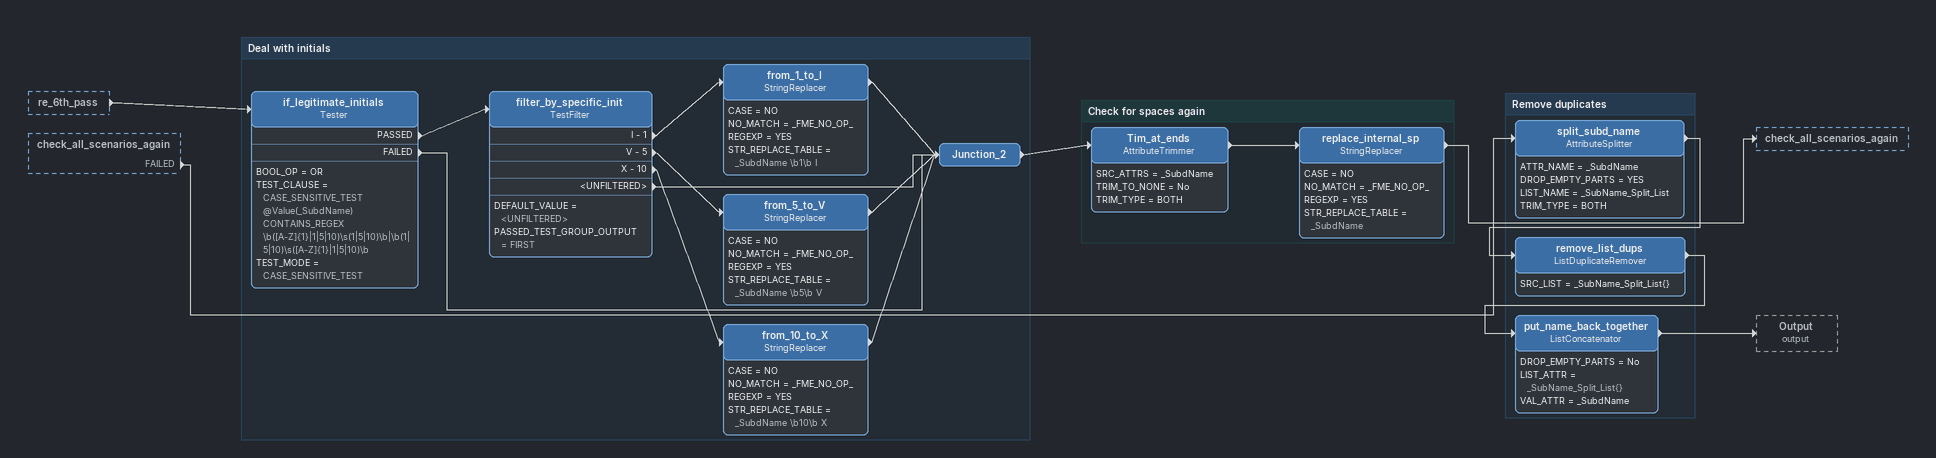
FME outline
re_6th_pass [outside]
    -> if_legitimate_initials
check_all_scenarios_again [outside]
    FAILED -> split_subd_name

Bookmark: Deal with initials
if_legitimate_initials: Tester
    BOOL_OP = OR
    TEST_CLAUSE = CASE_SENSITIVE_TEST @Value(_SubdName) CONTAINS_REGEX \b([A-Z]{1}|1|5|10)\s(1|5|10)\b|\b(1|5|10)\s([A-Z]{1}|1|5|10)\b
    TEST_MODE = CASE_SENSITIVE_TEST
    PASSED -> filter_by_specific_init
    FAILED -> Junction_2
filter_by_specific_init: TestFilter
    DEFAULT_VALUE = <UNFILTERED>
    PASSED_TEST_GROUP_OUTPUT = FIRST
    I - 1 -> from_1_to_I
    V - 5 -> from_5_to_V
    X - 10 -> from_10_to_X
    <UNFILTERED> -> Junction_2
from_1_to_I: StringReplacer
    CASE = NO
    NO_MATCH = _FME_NO_OP_
    REGEXP = YES
    STR_REPLACE_TABLE = _SubdName \b1\b I
    -> Junction_2
from_5_to_V: StringReplacer
    CASE = NO
    NO_MATCH = _FME_NO_OP_
    REGEXP = YES
    STR_REPLACE_TABLE = _SubdName \b5\b V
    -> Junction_2
from_10_to_X: StringReplacer
    CASE = NO
    NO_MATCH = _FME_NO_OP_
    REGEXP = YES
    STR_REPLACE_TABLE = _SubdName \b10\b X
    -> Junction_2
Junction_2
    -> Tim_at_ends

Bookmark: Check for spaces again
Tim_at_ends: AttributeTrimmer
    SRC_ATTRS = _SubdName
    TRIM_TO_NONE = No
    TRIM_TYPE = BOTH
    -> replace_internal_sp
replace_internal_sp: StringReplacer
    CASE = NO
    NO_MATCH = _FME_NO_OP_
    REGEXP = YES
    STR_REPLACE_TABLE = _SubdName
    -> check_all_scenarios_again

Bookmark: Remove duplicates
split_subd_name: AttributeSplitter
    ATTR_NAME = _SubdName
    DROP_EMPTY_PARTS = YES
    LIST_NAME = _SubName_Split_List
    TRIM_TYPE = BOTH
    -> remove_list_dups
remove_list_dups: ListDuplicateRemover
    SRC_LIST = _SubName_Split_List{}
    -> put_name_back_together
put_name_back_together: ListConcatenator
    DROP_EMPTY_PARTS = No
    LIST_ATTR = _SubName_Split_List{}
    VAL_ATTR = _SubdName
    -> Output (output)
